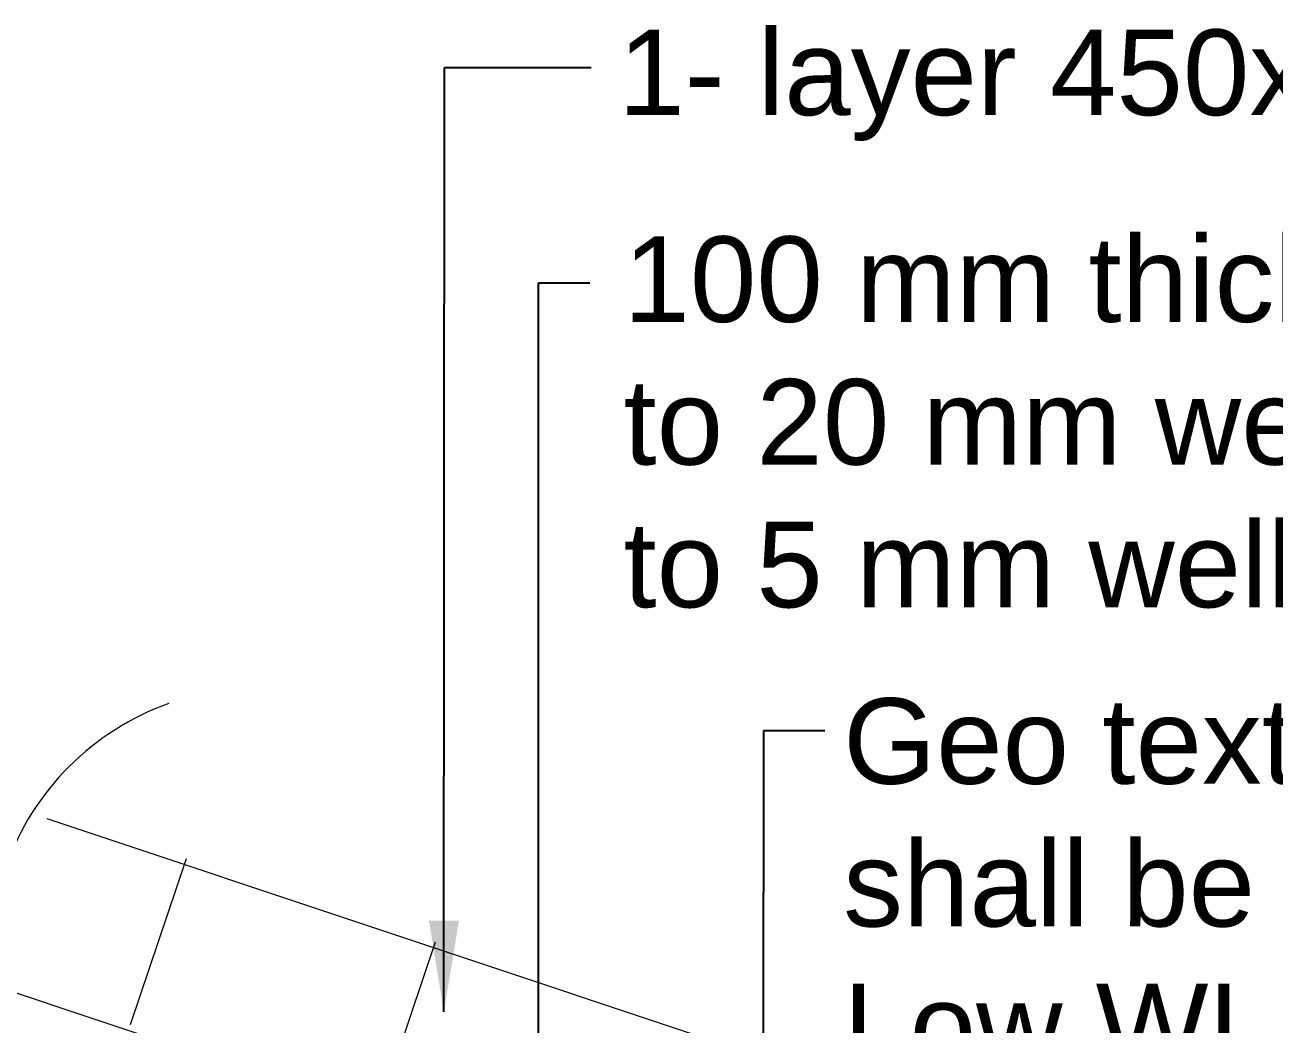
# Model space of a CAD drawing. Header units: inches. Extents: x -885 to 26362, y -28010 to 990.
# Drawn here: x 4443.28 to 4456.99, y -16602.49 to -16591.53 of the extents above; entities that cross this region are included whole.
import ezdxf

# ---------------------------------------------------------------- set-up
doc = ezdxf.new("R2010")
doc.units = ezdxf.units.IN
doc.header["$MEASUREMENT"] = 0
doc.styles.get("Standard").update_dxf_attribs({"font": 'arial.ttf'})
doc.dimstyles.get("Standard").update_dxf_attribs({"dimtxt": 0.18, "dimasz": 0.18, "dimexe": 0.18, "dimexo": 0.0625, "dimgap": 0.09, "dimtad": 0, "dimtih": 1, "dimtoh": 1, "dimdec": 4, "dimzin": 0, "dimdsep": 46, "dimtxsty": 'Standard', "dimcen": 0.09, "dimadec": 0, "dimazin": 0, "dimtfac": 1, "dimtdec": 4, "dimtofl": 0, "dimtmove": 0, "dimatfit": 3, "dimfxl": 1, "dimtolj": 1, "dimtzin": 0, "dimarcsym": 0})

msp = doc.modelspace()

# ---------------------------------------------------------------- linework, layer by layer
at = {"color": 0, "linetype": 'Continuous', "lineweight": 20, "ltscale": 0.5}
for p, q in [((4475.080806, -16610.75286), (4443.523948, -16600.233907)), ((4444.438051, -16602.486639), (4445.04936, -16600.666499)), ((4447.168184, -16603.403576), (4447.779493, -16601.583437)), ((4474.652735, -16612.634027), (4442.91679, -16602.055379))]:
    msp.add_line(p, q, dxfattribs=at)
msp.add_arc((4445.845269, -16601.742777), 2.945116, 109.6265921, 211.1353627, dxfattribs=at)

# ---------------------------------------------------------------- texts
at = {"color": 0, "linetype": 'Continuous', "lineweight": 20, "ltscale": 0.5, "char_height": 0.9384, "attachment_point": 1}
for s, insert in [('1- layer 450x450x300 C.C block', (4449.785479, -16591.579972)), ('100 mm thick pick jhama chips (40 mm\\Pto 20 mm well graded at top & 20 mm \\Pto 5 mm well graded at bottom) ', (4449.842704, -16593.847415)), ('Geo textile filter (thickness >= 3.00 mm)\\Pshall be extended 1.00m below Working \\PLow WL as shown in detail "Z".', (4452.25229, -16598.910944))]:
    msp.add_mtext(s, dxfattribs=dict(at, insert=insert))

# ---------------------------------------------------------------- leaders
at = {"color": 0, "linetype": 'Continuous', "lineweight": 20, "ltscale": 0.5}
for points in [[(4447.873199, -16602.350545), (4447.879761, -16591.994147), (4449.488257, -16591.994147)], [(4448.909445, -16604.212478), (4448.909445, -16594.357516), (4449.473862, -16594.357516)], [(4451.374171, -16605.549125), (4451.380709, -16599.264632), (4452.052741, -16599.264632)]]:
    msp.add_leader(points, dimstyle='Standard', override={"dimtxt": 850, "dimasz": 1, "dimdec": 2, "dimlfac": 0.001, "dimpost": 'm', "dimfxl": 0.15, "dimfxlon": 1}, dxfattribs=at)

doc.saveas('drawing.dxf')
